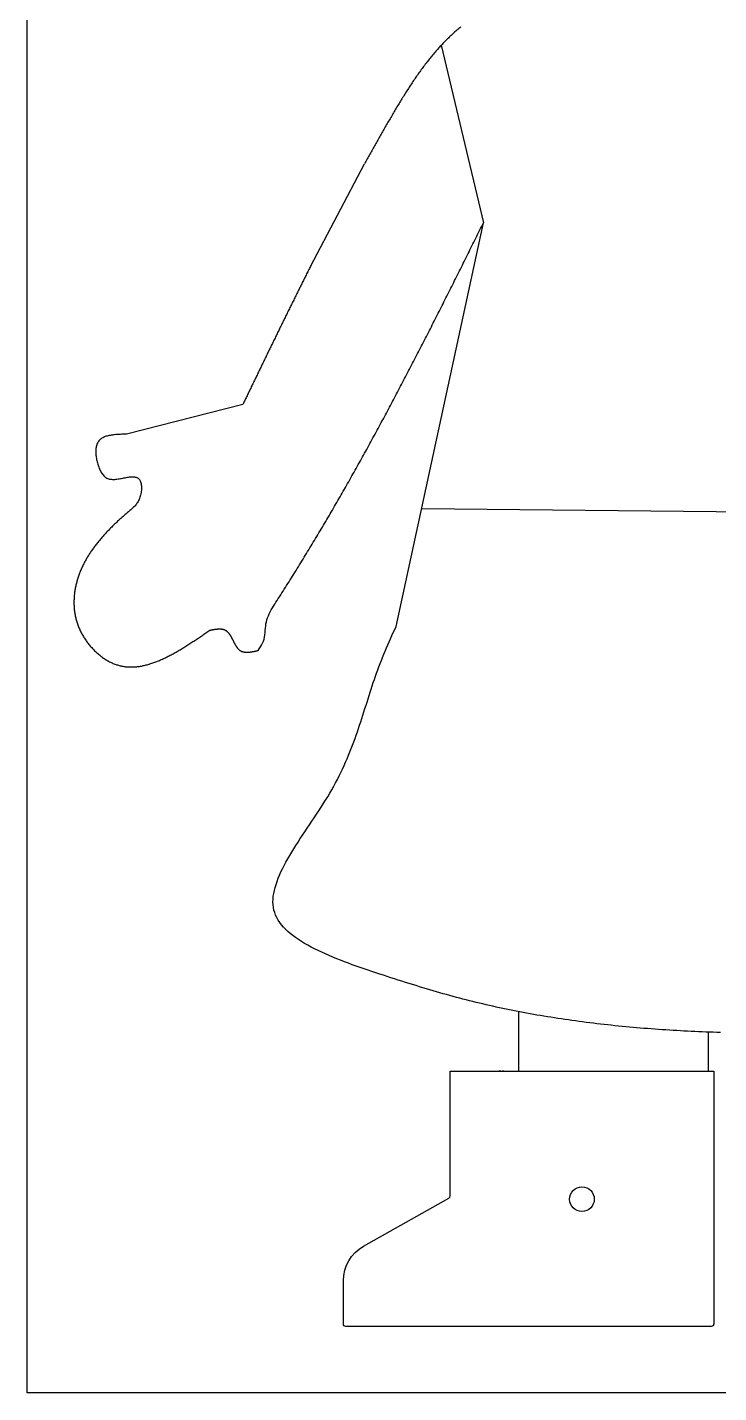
# Model space of a CAD drawing. Header units: millimetres. Extents: x 289 to 9778, y -894 to 6380.
# Drawn here: x 8037 to 8317, y 64 to 617 of the extents above; entities that cross this region are included whole.
import ezdxf

# ---------------------------------------------------------------- set-up
doc = ezdxf.new("R2010")
doc.units = ezdxf.units.MM
doc.layers.add('RANGO', color=6, linetype='Continuous')

msp = doc.modelspace()

# ---------------------------------------------------------------- linework, layer by layer
for p, q in [((8204.72, 609.49), (8221.78, 537.56)), ((8151.75, 519.9), (8173.63, 561.49)), ((8186.47, 374.03), (8221.78, 537.56)), ((8124.36, 464), (8077.25, 451.93)), ((8196.79, 421.84), (8456.74, 419.23)), ((8235.98, 217.98), (8235.98, 193.85)), ((8312.99, 193.85), (8312.99, 209.69)), ((8208.3, 193.85), (8315.11, 193.85))]:
    msp.add_line(p, q)
at = {"color": 0}
msp.add_lwpolyline([(8037.04, 963.6), (8607.04, 963.6), (8607.04, 63.6), (8037.04, 63.6)], close=True, dxfattribs=at)
msp.add_lwpolyline([(8315.11, 193.85), (8315.11, 91.45, -0.414214), (8314.11, 90.45), (8166.07, 90.45, -0.414214), (8165.07, 91.45), (8165.07, 109.01, -0.270499), (8173.2, 122.94), (8207.79, 142.48, 0.270499), (8208.3, 143.35), (8208.3, 193.85)], format="xyb")
for points in [[(8212.61, 616.93, 0), (8212.21, 616.6, 0), (8211.81, 616.27, 0), (8211.42, 615.93, 0), (8211.03, 615.6, 0), (8210.64, 615.25, 0), (8210.26, 614.91, 0), (8209.87, 614.56, 0), (8209.49, 614.21, 0), (8209.11, 613.86, 0), (8208.73, 613.51, 0), (8208.35, 613.15, 0), (8207.98, 612.79, 0), (8207.61, 612.43, 0), (8207.24, 612.07, 0), (8206.87, 611.7, 0), (8206.5, 611.33, 0), (8206.14, 610.96, 0), (8205.77, 610.59, 0), (8205.41, 610.21, 0), (8205.05, 609.83, 0), (8204.7, 609.45, 0), (8204.34, 609.07, 0), (8203.99, 608.69, 0), (8203.63, 608.3, 0), (8203.28, 607.91, 0), (8202.94, 607.51, 0), (8202.59, 607.12, 0), (8202.24, 606.72, 0), (8201.9, 606.32, 0), (8201.56, 605.92, 0), (8201.22, 605.52, 0), (8200.88, 605.11, 0), (8200.55, 604.7, 0), (8200.21, 604.29, 0), (8199.88, 603.88, 0), (8199.55, 603.46, 0), (8199.22, 603.05, 0), (8198.89, 602.63, 0), (8198.56, 602.2, 0), (8198.23, 601.78, 0), (8197.91, 601.35, 0), (8197.59, 600.93, 0), (8197.27, 600.5, 0), (8196.95, 600.07, 0), (8196.63, 599.63, 0), (8196.31, 599.2, 0), (8196, 598.76, 0), (8195.68, 598.32, 0), (8195.37, 597.88, 0), (8195.06, 597.44, 0), (8194.75, 596.99, 0), (8194.44, 596.55, 0), (8194.13, 596.1, 0), (8193.83, 595.65, 0), (8193.52, 595.2, 0), (8193.22, 594.75, 0), (8192.91, 594.3, 0), (8192.61, 593.84, 0), (8192.31, 593.39, 0), (8192.01, 592.93, 0), (8191.71, 592.47, 0), (8191.41, 592.01, 0), (8191.12, 591.55, 0), (8190.82, 591.09, 0), (8190.53, 590.62, 0), (8190.23, 590.16, 0), (8189.94, 589.69, 0), (8189.65, 589.23, 0), (8189.36, 588.76, 0), (8189.07, 588.29, 0), (8188.78, 587.82, 0), (8188.49, 587.35, 0), (8188.2, 586.88, 0), (8187.92, 586.41, 0), (8187.63, 585.94, 0), (8187.34, 585.46, 0), (8187.06, 584.99, 0), (8186.77, 584.52, 0), (8186.49, 584.04, 0), (8186.21, 583.57, 0), (8185.93, 583.09, 0), (8185.64, 582.61, 0), (8185.36, 582.14, 0), (8185.08, 581.66, 0), (8184.8, 581.18, 0), (8184.52, 580.7, 0), (8184.24, 580.23, 0), (8183.96, 579.75, 0), (8183.69, 579.27, 0), (8183.41, 578.79, 0), (8183.13, 578.31, 0), (8182.85, 577.83, 0), (8182.58, 577.35, 0), (8182.3, 576.87, 0), (8182.02, 576.39, 0), (8181.75, 575.91, 0), (8181.47, 575.43, 0), (8181.2, 574.95, 0), (8180.92, 574.47, 0), (8180.65, 573.99, 0), (8180.38, 573.51, 0), (8180.1, 573.03, 0), (8179.83, 572.55, 0), (8179.56, 572.07, 0), (8179.28, 571.59, 0), (8179.01, 571.11, 0), (8178.74, 570.63, 0), (8178.47, 570.15, 0), (8178.2, 569.67, 0), (8177.92, 569.19, 0), (8177.65, 568.71, 0), (8177.38, 568.23, 0), (8177.11, 567.75, 0), (8176.84, 567.27, 0), (8176.57, 566.79, 0), (8176.31, 566.31, 0), (8176.04, 565.83, 0), (8175.77, 565.34, 0), (8175.5, 564.86, 0), (8175.23, 564.38, 0), (8174.96, 563.9, 0), (8174.7, 563.42, 0), (8174.43, 562.94, 0), (8174.16, 562.46, 0), (8173.9, 561.97, 0), (8173.63, 561.49, 0)], [(8130.49, 364.26, 0), (8130.99, 365, 0), (8131.48, 365.75, 0), (8131.93, 366.51, 0), (8132.33, 367.28, 0), (8132.67, 368.08, 0), (8132.93, 368.91, 0), (8133.11, 369.76, 0), (8133.25, 370.63, 0), (8133.35, 371.51, 0), (8133.43, 372.39, 0), (8133.51, 373.28, 0), (8133.6, 374.17, 0), (8133.72, 375.05, 0), (8133.88, 375.91, 0), (8134.1, 376.75, 0), (8134.37, 377.58, 0), (8134.68, 378.39, 0), (8135.04, 379.19, 0), (8135.43, 379.98, 0), (8135.86, 380.76, 0), (8136.3, 381.53, 0), (8136.77, 382.3, 0), (8137.25, 383.06, 0), (8137.73, 383.82, 0), (8138.22, 384.57, 0), (8138.71, 385.33, 0), (8139.19, 386.09, 0), (8139.68, 386.85, 0), (8140.16, 387.6, 0), (8140.65, 388.36, 0), (8141.13, 389.12, 0), (8141.61, 389.88, 0), (8142.09, 390.64, 0), (8142.57, 391.4, 0), (8143.05, 392.16, 0), (8143.53, 392.92, 0), (8144, 393.68, 0), (8144.48, 394.44, 0), (8144.96, 395.2, 0), (8145.43, 395.96, 0), (8145.9, 396.72, 0), (8146.38, 397.48, 0), (8146.85, 398.24, 0), (8147.32, 399, 0), (8147.79, 399.76, 0), (8148.26, 400.53, 0), (8148.72, 401.29, 0), (8149.19, 402.05, 0), (8149.66, 402.81, 0), (8150.12, 403.57, 0), (8150.59, 404.34, 0), (8151.05, 405.1, 0), (8151.51, 405.86, 0), (8151.98, 406.63, 0), (8152.44, 407.39, 0), (8152.9, 408.15, 0), (8153.36, 408.92, 0), (8153.81, 409.68, 0), (8154.27, 410.45, 0), (8154.73, 411.21, 0), (8155.19, 411.98, 0), (8155.64, 412.74, 0), (8156.1, 413.51, 0), (8156.55, 414.27, 0), (8157, 415.04, 0), (8157.46, 415.8, 0), (8157.91, 416.57, 0), (8158.36, 417.33, 0), (8158.81, 418.1, 0), (8159.26, 418.87, 0), (8159.7, 419.63, 0), (8160.15, 420.4, 0), (8160.6, 421.17, 0), (8161.05, 421.93, 0), (8161.49, 422.7, 0), (8161.94, 423.47, 0), (8162.38, 424.24, 0), (8162.82, 425, 0), (8163.27, 425.77, 0), (8163.71, 426.54, 0), (8164.15, 427.31, 0), (8164.59, 428.08, 0), (8165.03, 428.85, 0), (8165.47, 429.61, 0), (8165.91, 430.38, 0), (8166.34, 431.15, 0), (8166.78, 431.92, 0), (8167.22, 432.69, 0), (8167.65, 433.46, 0), (8168.09, 434.23, 0), (8168.52, 435, 0), (8168.95, 435.77, 0), (8169.39, 436.54, 0), (8169.82, 437.31, 0), (8170.25, 438.08, 0), (8170.68, 438.85, 0), (8171.11, 439.62, 0), (8171.54, 440.39, 0), (8171.97, 441.16, 0), (8172.4, 441.93, 0), (8172.83, 442.71, 0), (8173.25, 443.48, 0), (8173.68, 444.25, 0), (8174.11, 445.02, 0), (8174.53, 445.79, 0), (8174.96, 446.57, 0), (8175.38, 447.34, 0), (8175.8, 448.11, 0), (8176.23, 448.88, 0), (8176.65, 449.65, 0), (8177.07, 450.43, 0), (8177.49, 451.2, 0), (8177.91, 451.97, 0), (8178.33, 452.75, 0), (8178.75, 453.52, 0), (8179.17, 454.29, 0), (8179.59, 455.07, 0), (8180.01, 455.84, 0), (8180.42, 456.61, 0), (8180.84, 457.39, 0), (8181.26, 458.16, 0), (8181.67, 458.94, 0), (8182.09, 459.71, 0), (8182.5, 460.49, 0), (8182.92, 461.26, 0), (8183.33, 462.03, 0), (8183.74, 462.81, 0), (8184.16, 463.58, 0), (8184.57, 464.36, 0), (8184.98, 465.13, 0), (8185.39, 465.91, 0), (8185.8, 466.68, 0), (8186.21, 467.46, 0), (8186.62, 468.24, 0), (8187.03, 469.01, 0), (8187.44, 469.79, 0), (8187.85, 470.56, 0), (8188.26, 471.34, 0), (8188.67, 472.11, 0), (8189.07, 472.89, 0), (8189.48, 473.67, 0), (8189.89, 474.44, 0), (8190.29, 475.22, 0), (8190.7, 476, 0), (8191.1, 476.77, 0), (8191.51, 477.55, 0), (8191.91, 478.33, 0), (8192.31, 479.1, 0), (8192.72, 479.88, 0), (8193.12, 480.66, 0), (8193.52, 481.44, 0), (8193.92, 482.21, 0), (8194.33, 482.99, 0), (8194.73, 483.77, 0), (8195.13, 484.55, 0), (8195.53, 485.32, 0), (8195.93, 486.1, 0), (8196.33, 486.88, 0), (8196.73, 487.66, 0), (8197.13, 488.43, 0), (8197.53, 489.21, 0), (8197.93, 489.99, 0), (8198.32, 490.77, 0), (8198.72, 491.55, 0), (8199.12, 492.33, 0), (8199.52, 493.1, 0), (8199.91, 493.88, 0), (8200.31, 494.66, 0), (8200.71, 495.44, 0), (8201.1, 496.22, 0), (8201.5, 497, 0), (8201.89, 497.78, 0), (8202.29, 498.56, 0), (8202.68, 499.33, 0), (8203.08, 500.11, 0), (8203.47, 500.89, 0), (8203.87, 501.67, 0), (8204.26, 502.45, 0), (8204.65, 503.23, 0), (8205.05, 504.01, 0), (8205.44, 504.79, 0), (8205.83, 505.57, 0), (8206.23, 506.35, 0), (8206.62, 507.13, 0), (8207.01, 507.91, 0), (8207.4, 508.69, 0), (8207.79, 509.47, 0), (8208.19, 510.25, 0), (8208.58, 511.03, 0), (8208.97, 511.81, 0), (8209.36, 512.59, 0), (8209.75, 513.37, 0), (8210.14, 514.15, 0), (8210.53, 514.93, 0), (8210.92, 515.71, 0), (8211.31, 516.49, 0), (8211.7, 517.27, 0), (8212.09, 518.05, 0), (8212.48, 518.83, 0), (8212.87, 519.61, 0), (8213.26, 520.39, 0), (8213.64, 521.17, 0), (8214.03, 521.95, 0), (8214.42, 522.73, 0), (8214.81, 523.51, 0), (8215.2, 524.29, 0), (8215.59, 525.07, 0), (8215.97, 525.85, 0), (8216.36, 526.63, 0), (8216.75, 527.41, 0), (8217.14, 528.2, 0), (8217.53, 528.98, 0), (8217.91, 529.76, 0), (8218.3, 530.54, 0), (8218.69, 531.32, 0), (8219.07, 532.1, 0), (8219.46, 532.88, 0), (8219.85, 533.66, 0), (8220.24, 534.44, 0), (8220.62, 535.22, 0), (8221.01, 536, 0), (8221.4, 536.79, 0), (8221.78, 537.57, 0)], [(8151.75, 519.9, 0), (8151.53, 519.47, 0), (8151.31, 519.03, 0), (8151.09, 518.59, 0), (8150.87, 518.15, 0), (8150.64, 517.71, 0), (8150.42, 517.27, 0), (8150.2, 516.83, 0), (8149.98, 516.39, 0), (8149.76, 515.95, 0), (8149.54, 515.51, 0), (8149.32, 515.07, 0), (8149.1, 514.64, 0), (8148.88, 514.2, 0), (8148.66, 513.76, 0), (8148.44, 513.32, 0), (8148.22, 512.88, 0), (8148, 512.44, 0), (8147.78, 512, 0), (8147.56, 511.56, 0), (8147.34, 511.12, 0), (8147.13, 510.68, 0), (8146.91, 510.24, 0), (8146.69, 509.8, 0), (8146.47, 509.36, 0), (8146.25, 508.92, 0), (8146.03, 508.48, 0), (8145.81, 508.04, 0), (8145.6, 507.61, 0), (8145.38, 507.17, 0), (8145.16, 506.73, 0), (8144.94, 506.29, 0), (8144.72, 505.85, 0), (8144.51, 505.41, 0), (8144.29, 504.97, 0), (8144.07, 504.53, 0), (8143.85, 504.09, 0), (8143.64, 503.65, 0), (8143.42, 503.21, 0), (8143.2, 502.77, 0), (8142.99, 502.33, 0), (8142.77, 501.89, 0), (8142.55, 501.45, 0), (8142.34, 501.01, 0), (8142.12, 500.57, 0), (8141.9, 500.13, 0), (8141.69, 499.69, 0), (8141.47, 499.25, 0), (8141.25, 498.81, 0), (8141.04, 498.37, 0), (8140.82, 497.93, 0), (8140.61, 497.49, 0), (8140.39, 497.05, 0), (8140.17, 496.61, 0), (8139.96, 496.17, 0), (8139.74, 495.73, 0), (8139.53, 495.29, 0), (8139.31, 494.85, 0), (8139.1, 494.41, 0), (8138.88, 493.97, 0), (8138.67, 493.53, 0), (8138.45, 493.09, 0), (8138.24, 492.65, 0), (8138.02, 492.21, 0), (8137.81, 491.76, 0), (8137.59, 491.32, 0), (8137.38, 490.88, 0), (8137.16, 490.44, 0), (8136.95, 490, 0), (8136.73, 489.56, 0), (8136.52, 489.12, 0), (8136.3, 488.68, 0), (8136.09, 488.24, 0), (8135.88, 487.8, 0), (8135.66, 487.36, 0), (8135.45, 486.92, 0), (8135.23, 486.48, 0), (8135.02, 486.04, 0), (8134.8, 485.6, 0), (8134.59, 485.16, 0), (8134.38, 484.72, 0), (8134.16, 484.28, 0), (8133.95, 483.84, 0), (8133.73, 483.4, 0), (8133.52, 482.96, 0), (8133.31, 482.51, 0), (8133.09, 482.07, 0), (8132.88, 481.63, 0), (8132.67, 481.19, 0), (8132.45, 480.75, 0), (8132.24, 480.31, 0), (8132.03, 479.87, 0), (8131.81, 479.43, 0), (8131.6, 478.99, 0), (8131.39, 478.55, 0), (8131.17, 478.11, 0), (8130.96, 477.67, 0), (8130.75, 477.23, 0), (8130.53, 476.79, 0), (8130.32, 476.35, 0), (8130.11, 475.9, 0), (8129.89, 475.46, 0), (8129.68, 475.02, 0), (8129.47, 474.58, 0), (8129.25, 474.14, 0), (8129.04, 473.7, 0), (8128.83, 473.26, 0), (8128.62, 472.82, 0), (8128.4, 472.38, 0), (8128.19, 471.94, 0), (8127.98, 471.5, 0), (8127.76, 471.06, 0), (8127.55, 470.62, 0), (8127.34, 470.17, 0), (8127.13, 469.73, 0), (8126.91, 469.29, 0), (8126.7, 468.85, 0), (8126.49, 468.41, 0), (8126.27, 467.97, 0), (8126.06, 467.53, 0), (8125.85, 467.09, 0), (8125.64, 466.65, 0), (8125.42, 466.21, 0), (8125.21, 465.77, 0), (8125, 465.33, 0), (8124.79, 464.88, 0), (8124.57, 464.44, 0), (8124.36, 464, 0)], [(8077.25, 451.93, 0), (8076.75, 451.91, 0), (8076.26, 451.9, 0), (8075.76, 451.89, 0), (8075.27, 451.87, 0), (8074.78, 451.85, 0), (8074.29, 451.83, 0), (8073.81, 451.8, 0), (8073.33, 451.77, 0), (8072.86, 451.74, 0), (8072.4, 451.69, 0), (8071.94, 451.64, 0), (8071.49, 451.59, 0), (8071.05, 451.52, 0), (8070.62, 451.45, 0), (8070.19, 451.37, 0), (8069.78, 451.28, 0), (8069.38, 451.18, 0), (8069, 451.06, 0), (8068.62, 450.94, 0), (8068.26, 450.8, 0), (8067.92, 450.65, 0), (8067.59, 450.48, 0), (8067.27, 450.31, 0), (8066.97, 450.11, 0), (8066.69, 449.9, 0), (8066.43, 449.67, 0), (8066.19, 449.43, 0), (8065.96, 449.17, 0), (8065.76, 448.89, 0), (8065.57, 448.59, 0), (8065.41, 448.27, 0), (8065.26, 447.94, 0), (8065.14, 447.59, 0), (8065.03, 447.23, 0), (8064.94, 446.86, 0), (8064.87, 446.47, 0), (8064.82, 446.07, 0), (8064.78, 445.66, 0), (8064.76, 445.24, 0), (8064.75, 444.81, 0), (8064.76, 444.37, 0), (8064.79, 443.93, 0), (8064.82, 443.49, 0), (8064.88, 443.03, 0), (8064.94, 442.58, 0), (8065.02, 442.12, 0), (8065.11, 441.66, 0), (8065.21, 441.21, 0), (8065.32, 440.75, 0), (8065.44, 440.29, 0), (8065.58, 439.84, 0), (8065.72, 439.39, 0), (8065.87, 438.94, 0), (8066.03, 438.5, 0), (8066.2, 438.07, 0), (8066.38, 437.65, 0), (8066.58, 437.24, 0), (8066.78, 436.84, 0), (8066.99, 436.46, 0), (8067.22, 436.09, 0), (8067.46, 435.75, 0), (8067.72, 435.42, 0), (8067.99, 435.12, 0), (8068.27, 434.84, 0), (8068.57, 434.58, 0), (8068.89, 434.36, 0), (8069.22, 434.16, 0), (8069.57, 433.99, 0), (8069.94, 433.86, 0), (8070.32, 433.76, 0), (8070.72, 433.69, 0), (8071.13, 433.64, 0), (8071.56, 433.62, 0), (8072, 433.62, 0), (8072.44, 433.63, 0), (8072.9, 433.67, 0), (8073.36, 433.72, 0), (8073.82, 433.79, 0), (8074.29, 433.86, 0), (8074.77, 433.94, 0), (8075.24, 434.03, 0), (8075.71, 434.12, 0), (8076.18, 434.21, 0), (8076.65, 434.3, 0), (8077.11, 434.38, 0), (8077.56, 434.46, 0), (8078.01, 434.53, 0), (8078.45, 434.59, 0), (8078.87, 434.63, 0), (8079.29, 434.66, 0), (8079.69, 434.68, 0), (8080.08, 434.67, 0), (8080.44, 434.64, 0), (8080.79, 434.58, 0), (8081.13, 434.5, 0), (8081.44, 434.38, 0), (8081.72, 434.24, 0), (8081.99, 434.06, 0), (8082.23, 433.84, 0), (8082.44, 433.59, 0), (8082.63, 433.31, 0), (8082.79, 432.99, 0), (8082.93, 432.65, 0), (8083.05, 432.28, 0), (8083.14, 431.88, 0), (8083.21, 431.47, 0), (8083.26, 431.04, 0), (8083.29, 430.6, 0), (8083.29, 430.14, 0), (8083.28, 429.67, 0), (8083.24, 429.2, 0), (8083.19, 428.72, 0), (8083.12, 428.24, 0), (8083.02, 427.77, 0), (8082.91, 427.29, 0), (8082.79, 426.83, 0), (8082.64, 426.37, 0), (8082.48, 425.92, 0), (8082.31, 425.49, 0), (8082.11, 425.07, 0), (8081.91, 424.68, 0), (8081.69, 424.3, 0), (8081.45, 423.94, 0), (8081.21, 423.6, 0), (8080.95, 423.27, 0), (8080.68, 422.95, 0), (8080.41, 422.65, 0), (8080.12, 422.36, 0), (8079.83, 422.07, 0), (8079.53, 421.79, 0), (8079.23, 421.52, 0), (8078.92, 421.26, 0), (8078.61, 420.99, 0), (8078.3, 420.73, 0), (8077.99, 420.46, 0), (8077.68, 420.2, 0), (8077.37, 419.94, 0), (8077.05, 419.67, 0), (8076.74, 419.4, 0), (8076.43, 419.13, 0), (8076.12, 418.86, 0), (8075.81, 418.59, 0), (8075.5, 418.31, 0), (8075.19, 418.04, 0), (8074.88, 417.76, 0), (8074.57, 417.48, 0), (8074.26, 417.2, 0), (8073.95, 416.92, 0), (8073.64, 416.63, 0), (8073.34, 416.35, 0), (8073.03, 416.06, 0), (8072.73, 415.77, 0), (8072.42, 415.48, 0), (8072.12, 415.19, 0), (8071.82, 414.9, 0), (8071.52, 414.61, 0), (8071.22, 414.31, 0), (8070.92, 414.01, 0), (8070.63, 413.72, 0), (8070.33, 413.41, 0), (8070.04, 413.11, 0), (8069.74, 412.81, 0), (8069.45, 412.5, 0), (8069.16, 412.2, 0), (8068.88, 411.89, 0), (8068.59, 411.58, 0), (8068.31, 411.27, 0), (8068.02, 410.96, 0), (8067.74, 410.64, 0), (8067.46, 410.33, 0), (8067.19, 410.01, 0), (8066.91, 409.69, 0), (8066.64, 409.37, 0), (8066.37, 409.05, 0), (8066.1, 408.72, 0), (8065.83, 408.4, 0), (8065.57, 408.07, 0), (8065.31, 407.74, 0), (8065.05, 407.41, 0), (8064.79, 407.08, 0), (8064.54, 406.74, 0), (8064.29, 406.41, 0), (8064.04, 406.07, 0), (8063.79, 405.73, 0), (8063.55, 405.39, 0), (8063.3, 405.05, 0), (8063.07, 404.7, 0), (8062.83, 404.36, 0), (8062.6, 404.01, 0), (8062.37, 403.66, 0), (8062.14, 403.31, 0), (8061.92, 402.96, 0), (8061.7, 402.61, 0), (8061.48, 402.25, 0), (8061.27, 401.89, 0), (8061.06, 401.53, 0), (8060.85, 401.17, 0), (8060.65, 400.81, 0), (8060.45, 400.45, 0), (8060.25, 400.08, 0), (8060.06, 399.71, 0), (8059.87, 399.34, 0), (8059.68, 398.97, 0), (8059.5, 398.6, 0), (8059.32, 398.23, 0), (8059.15, 397.85, 0), (8058.98, 397.47, 0), (8058.81, 397.09, 0), (8058.65, 396.71, 0), (8058.49, 396.33, 0), (8058.34, 395.94, 0), (8058.19, 395.56, 0), (8058.04, 395.17, 0), (8057.9, 394.78, 0), (8057.77, 394.38, 0), (8057.63, 393.99, 0), (8057.51, 393.59, 0), (8057.38, 393.2, 0), (8057.26, 392.8, 0), (8057.15, 392.4, 0), (8057.04, 391.99, 0), (8056.93, 391.59, 0), (8056.83, 391.19, 0), (8056.74, 390.78, 0), (8056.65, 390.37, 0), (8056.56, 389.96, 0), (8056.48, 389.55, 0), (8056.41, 389.14, 0), (8056.34, 388.73, 0), (8056.28, 388.31, 0), (8056.22, 387.9, 0), (8056.16, 387.49, 0), (8056.11, 387.07, 0), (8056.07, 386.65, 0), (8056.03, 386.24, 0), (8056, 385.82, 0), (8055.98, 385.4, 0), (8055.96, 384.98, 0), (8055.94, 384.57, 0), (8055.93, 384.15, 0), (8055.93, 383.73, 0), (8055.93, 383.31, 0), (8055.94, 382.89, 0), (8055.96, 382.47, 0), (8055.98, 382.05, 0), (8056.01, 381.64, 0), (8056.04, 381.22, 0), (8056.08, 380.8, 0), (8056.13, 380.39, 0), (8056.18, 379.97, 0), (8056.24, 379.55, 0), (8056.31, 379.14, 0), (8056.38, 378.72, 0), (8056.46, 378.31, 0), (8056.55, 377.9, 0), (8056.64, 377.49, 0), (8056.74, 377.08, 0), (8056.85, 376.67, 0), (8056.96, 376.26, 0), (8057.09, 375.85, 0), (8057.21, 375.45, 0), (8057.35, 375.05, 0), (8057.49, 374.64, 0), (8057.64, 374.24, 0), (8057.8, 373.84, 0), (8057.96, 373.45, 0), (8058.14, 373.05, 0), (8058.31, 372.66, 0), (8058.5, 372.27, 0), (8058.69, 371.88, 0), (8058.89, 371.49, 0), (8059.09, 371.11, 0), (8059.3, 370.73, 0), (8059.52, 370.35, 0), (8059.74, 369.98, 0), (8059.97, 369.61, 0), (8060.2, 369.24, 0), (8060.44, 368.87, 0), (8060.69, 368.51, 0), (8060.94, 368.15, 0), (8061.2, 367.8, 0), (8061.46, 367.45, 0), (8061.72, 367.1, 0), (8061.99, 366.76, 0), (8062.27, 366.42, 0), (8062.55, 366.09, 0), (8062.83, 365.76, 0), (8063.12, 365.44, 0), (8063.41, 365.12, 0), (8063.71, 364.81, 0), (8064.01, 364.5, 0), (8064.32, 364.19, 0), (8064.63, 363.89, 0), (8064.94, 363.6, 0), (8065.25, 363.31, 0), (8065.57, 363.03, 0), (8065.9, 362.76, 0), (8066.22, 362.49, 0), (8066.55, 362.22, 0), (8066.88, 361.96, 0), (8067.22, 361.71, 0), (8067.55, 361.47, 0), (8067.89, 361.23, 0), (8068.23, 361, 0), (8068.58, 360.77, 0), (8068.92, 360.56, 0), (8069.27, 360.35, 0), (8069.62, 360.14, 0), (8069.97, 359.95, 0), (8070.33, 359.76, 0), (8070.68, 359.58, 0), (8071.04, 359.4, 0), (8071.4, 359.24, 0), (8071.75, 359.08, 0), (8072.11, 358.93, 0), (8072.47, 358.79, 0), (8072.84, 358.66, 0), (8073.2, 358.54, 0), (8073.56, 358.42, 0), (8073.93, 358.31, 0), (8074.29, 358.21, 0), (8074.66, 358.12, 0), (8075.02, 358.04, 0), (8075.39, 357.96, 0), (8075.76, 357.89, 0), (8076.13, 357.83, 0), (8076.5, 357.78, 0), (8076.87, 357.73, 0), (8077.24, 357.69, 0), (8077.61, 357.66, 0), (8077.98, 357.64, 0), (8078.35, 357.62, 0), (8078.73, 357.61, 0), (8079.1, 357.61, 0), (8079.48, 357.61, 0), (8079.85, 357.62, 0), (8080.23, 357.64, 0), (8080.61, 357.66, 0), (8080.98, 357.69, 0), (8081.36, 357.73, 0), (8081.74, 357.77, 0), (8082.12, 357.82, 0), (8082.5, 357.87, 0), (8082.88, 357.93, 0), (8083.26, 358, 0), (8083.65, 358.07, 0), (8084.03, 358.15, 0), (8084.41, 358.23, 0), (8084.8, 358.32, 0), (8085.18, 358.42, 0), (8085.56, 358.52, 0), (8085.95, 358.63, 0), (8086.34, 358.74, 0), (8086.72, 358.86, 0), (8087.11, 358.98, 0), (8087.5, 359.1, 0), (8087.89, 359.24, 0), (8088.27, 359.37, 0), (8088.66, 359.51, 0), (8089.05, 359.66, 0), (8089.44, 359.81, 0), (8089.83, 359.97, 0), (8090.22, 360.13, 0), (8090.61, 360.29, 0), (8091.01, 360.46, 0), (8091.4, 360.63, 0), (8091.79, 360.81, 0), (8092.18, 360.99, 0), (8092.58, 361.18, 0), (8092.97, 361.36, 0), (8093.36, 361.56, 0), (8093.76, 361.75, 0), (8094.15, 361.95, 0), (8094.55, 362.16, 0), (8094.94, 362.36, 0), (8095.34, 362.57, 0), (8095.74, 362.79, 0), (8096.13, 363, 0), (8096.53, 363.22, 0), (8096.93, 363.45, 0), (8097.32, 363.67, 0), (8097.72, 363.9, 0), (8098.12, 364.13, 0), (8098.52, 364.37, 0), (8098.92, 364.6, 0), (8099.31, 364.84, 0), (8099.71, 365.08, 0), (8100.11, 365.33, 0), (8100.51, 365.57, 0), (8100.91, 365.82, 0), (8101.31, 366.07, 0), (8101.71, 366.33, 0), (8102.11, 366.58, 0), (8102.51, 366.84, 0), (8102.91, 367.09, 0), (8103.31, 367.35, 0), (8103.71, 367.62, 0), (8104.12, 367.88, 0), (8104.52, 368.14, 0), (8104.92, 368.41, 0), (8105.32, 368.68, 0), (8105.72, 368.94, 0), (8106.12, 369.21, 0), (8106.52, 369.48, 0), (8106.93, 369.75, 0), (8107.33, 370.03, 0), (8107.73, 370.3, 0), (8108.13, 370.57, 0), (8108.53, 370.85, 0), (8108.94, 371.12, 0), (8109.34, 371.4, 0), (8109.74, 371.67, 0), (8110.14, 371.95, 0), (8110.55, 372.22, 0), (8110.95, 372.5, 0)], [(8110.95, 372.5, 0), (8111.09, 372.53, 0), (8111.23, 372.55, 0), (8111.36, 372.58, 0), (8111.5, 372.61, 0), (8111.64, 372.63, 0), (8111.78, 372.66, 0), (8111.92, 372.69, 0), (8112.05, 372.71, 0), (8112.19, 372.74, 0), (8112.33, 372.76, 0), (8112.46, 372.79, 0), (8112.6, 372.81, 0), (8112.74, 372.83, 0), (8112.87, 372.85, 0), (8113.01, 372.88, 0), (8113.14, 372.9, 0), (8113.27, 372.91, 0), (8113.41, 372.93, 0), (8113.54, 372.95, 0), (8113.67, 372.96, 0), (8113.8, 372.98, 0), (8113.94, 372.99, 0), (8114.07, 373, 0), (8114.2, 373.01, 0), (8114.32, 373.02, 0), (8114.45, 373.03, 0), (8114.58, 373.03, 0), (8114.71, 373.04, 0), (8114.83, 373.04, 0), (8114.95, 373.04, 0), (8115.08, 373.04, 0), (8115.2, 373.03, 0), (8115.32, 373.03, 0), (8115.44, 373.02, 0), (8115.56, 373.01, 0), (8115.68, 373, 0), (8115.8, 372.98, 0), (8115.91, 372.97, 0), (8116.03, 372.95, 0), (8116.14, 372.93, 0), (8116.25, 372.9, 0), (8116.36, 372.87, 0), (8116.47, 372.85, 0), (8116.58, 372.81, 0), (8116.69, 372.78, 0), (8116.79, 372.74, 0), (8116.89, 372.7, 0), (8117, 372.66, 0), (8117.1, 372.61, 0), (8117.2, 372.56, 0), (8117.29, 372.51, 0), (8117.39, 372.45, 0), (8117.48, 372.39, 0), (8117.58, 372.33, 0), (8117.67, 372.26, 0), (8117.76, 372.19, 0), (8117.84, 372.12, 0), (8117.93, 372.05, 0), (8118.02, 371.97, 0), (8118.1, 371.89, 0), (8118.18, 371.81, 0), (8118.26, 371.73, 0), (8118.34, 371.64, 0), (8118.42, 371.55, 0), (8118.5, 371.46, 0), (8118.58, 371.37, 0), (8118.65, 371.27, 0), (8118.73, 371.17, 0), (8118.8, 371.07, 0), (8118.87, 370.97, 0), (8118.94, 370.87, 0), (8119.02, 370.77, 0), (8119.09, 370.66, 0), (8119.16, 370.55, 0), (8119.22, 370.44, 0), (8119.29, 370.33, 0), (8119.36, 370.22, 0), (8119.43, 370.11, 0), (8119.49, 369.99, 0), (8119.56, 369.88, 0), (8119.62, 369.76, 0), (8119.69, 369.64, 0), (8119.75, 369.52, 0), (8119.81, 369.41, 0), (8119.88, 369.29, 0), (8119.94, 369.17, 0), (8120, 369.05, 0), (8120.06, 368.92, 0), (8120.13, 368.8, 0), (8120.19, 368.68, 0), (8120.25, 368.56, 0), (8120.31, 368.44, 0), (8120.37, 368.31, 0), (8120.44, 368.19, 0), (8120.5, 368.07, 0), (8120.56, 367.95, 0), (8120.62, 367.83, 0), (8120.69, 367.7, 0), (8120.75, 367.58, 0), (8120.81, 367.46, 0), (8120.87, 367.34, 0), (8120.94, 367.22, 0), (8121, 367.1, 0), (8121.06, 366.99, 0), (8121.13, 366.87, 0), (8121.19, 366.75, 0), (8121.26, 366.64, 0), (8121.33, 366.52, 0), (8121.39, 366.41, 0), (8121.46, 366.3, 0), (8121.53, 366.19, 0), (8121.6, 366.08, 0), (8121.67, 365.97, 0), (8121.74, 365.87, 0), (8121.81, 365.76, 0), (8121.88, 365.66, 0), (8121.95, 365.56, 0), (8122.03, 365.46, 0), (8122.1, 365.36, 0), (8122.18, 365.27, 0), (8122.25, 365.18, 0), (8122.33, 365.09, 0), (8122.41, 365, 0), (8122.49, 364.91, 0), (8122.57, 364.83, 0), (8122.66, 364.75, 0), (8122.74, 364.67, 0), (8122.83, 364.59, 0), (8122.91, 364.52, 0), (8123, 364.45, 0), (8123.09, 364.38, 0), (8123.18, 364.32, 0), (8123.28, 364.26, 0), (8123.37, 364.2, 0), (8123.47, 364.14, 0), (8123.57, 364.09, 0), (8123.66, 364.04, 0), (8123.76, 364, 0), (8123.87, 363.95, 0), (8123.97, 363.91, 0), (8124.08, 363.87, 0), (8124.18, 363.84, 0), (8124.29, 363.8, 0), (8124.4, 363.77, 0), (8124.51, 363.75, 0), (8124.62, 363.72, 0), (8124.73, 363.7, 0), (8124.85, 363.68, 0), (8124.96, 363.66, 0), (8125.08, 363.64, 0), (8125.19, 363.63, 0), (8125.31, 363.62, 0), (8125.43, 363.61, 0), (8125.55, 363.6, 0), (8125.67, 363.59, 0), (8125.8, 363.59, 0), (8125.92, 363.59, 0), (8126.04, 363.59, 0), (8126.17, 363.59, 0), (8126.3, 363.59, 0), (8126.42, 363.6, 0), (8126.55, 363.61, 0), (8126.68, 363.62, 0), (8126.81, 363.62, 0), (8126.94, 363.64, 0), (8127.07, 363.65, 0), (8127.2, 363.66, 0), (8127.33, 363.68, 0), (8127.47, 363.69, 0), (8127.6, 363.71, 0), (8127.73, 363.73, 0), (8127.87, 363.75, 0), (8128, 363.77, 0), (8128.14, 363.79, 0), (8128.27, 363.82, 0), (8128.41, 363.84, 0), (8128.55, 363.86, 0), (8128.68, 363.89, 0), (8128.82, 363.92, 0), (8128.96, 363.94, 0), (8129.1, 363.97, 0), (8129.24, 364, 0), (8129.38, 364.02, 0), (8129.51, 364.05, 0), (8129.65, 364.08, 0), (8129.79, 364.11, 0), (8129.93, 364.14, 0), (8130.07, 364.17, 0), (8130.21, 364.2, 0), (8130.35, 364.23, 0), (8130.49, 364.26, 0)], [(8317.83, 209.55, 0), (8316.36, 209.59, 0), (8314.88, 209.63, 0), (8313.4, 209.68, 0), (8311.92, 209.73, 0), (8310.44, 209.79, 0), (8308.96, 209.85, 0), (8307.48, 209.92, 0), (8306.01, 209.98, 0), (8304.53, 210.06, 0), (8303.05, 210.13, 0), (8301.57, 210.21, 0), (8300.09, 210.29, 0), (8298.61, 210.38, 0), (8297.14, 210.47, 0), (8295.66, 210.57, 0), (8294.18, 210.66, 0), (8292.71, 210.77, 0), (8291.23, 210.87, 0), (8289.76, 210.98, 0), (8288.28, 211.09, 0), (8286.81, 211.21, 0), (8285.34, 211.33, 0), (8283.87, 211.46, 0), (8282.4, 211.59, 0), (8280.93, 211.72, 0), (8279.46, 211.86, 0), (8277.99, 212, 0), (8276.53, 212.14, 0), (8275.07, 212.29, 0), (8273.61, 212.45, 0), (8272.15, 212.6, 0), (8270.69, 212.76, 0), (8269.24, 212.93, 0), (8267.78, 213.1, 0), (8266.33, 213.27, 0), (8264.88, 213.45, 0), (8263.44, 213.63, 0), (8261.99, 213.82, 0), (8260.55, 214.01, 0), (8259.11, 214.2, 0), (8257.67, 214.4, 0), (8256.24, 214.6, 0), (8254.81, 214.81, 0), (8253.38, 215.02, 0), (8251.95, 215.23, 0), (8250.53, 215.45, 0), (8249.11, 215.68, 0), (8247.7, 215.91, 0), (8246.28, 216.14, 0), (8244.87, 216.37, 0), (8243.47, 216.62, 0), (8242.07, 216.86, 0), (8240.67, 217.11, 0), (8239.27, 217.37, 0), (8237.88, 217.62, 0), (8236.49, 217.89, 0), (8235.11, 218.15, 0), (8233.73, 218.43, 0), (8232.36, 218.7, 0), (8230.99, 218.98, 0), (8229.62, 219.27, 0), (8228.26, 219.56, 0), (8226.9, 219.86, 0), (8225.55, 220.15, 0), (8224.2, 220.46, 0), (8222.85, 220.77, 0), (8221.51, 221.08, 0), (8220.18, 221.4, 0), (8218.84, 221.72, 0), (8217.51, 222.05, 0), (8216.18, 222.38, 0), (8214.85, 222.72, 0), (8213.52, 223.06, 0), (8212.19, 223.41, 0), (8210.85, 223.77, 0), (8209.52, 224.13, 0), (8208.18, 224.5, 0), (8206.84, 224.87, 0), (8205.49, 225.25, 0), (8204.14, 225.63, 0), (8202.79, 226.02, 0), (8201.43, 226.42, 0), (8200.06, 226.82, 0), (8198.68, 227.24, 0), (8197.29, 227.65, 0), (8195.9, 228.08, 0), (8194.5, 228.51, 0), (8193.08, 228.95, 0), (8191.66, 229.39, 0), (8190.22, 229.84, 0), (8188.77, 230.3, 0), (8187.31, 230.77, 0), (8185.83, 231.24, 0), (8184.34, 231.73, 0), (8182.84, 232.22, 0), (8181.32, 232.71, 0), (8179.78, 233.22, 0), (8178.23, 233.73, 0), (8176.66, 234.26, 0), (8175.08, 234.79, 0), (8173.49, 235.33, 0), (8171.89, 235.88, 0), (8170.29, 236.44, 0), (8168.69, 237.01, 0), (8167.09, 237.6, 0), (8165.5, 238.19, 0), (8163.92, 238.8, 0), (8162.36, 239.41, 0), (8160.81, 240.05, 0), (8159.28, 240.69, 0), (8157.77, 241.35, 0), (8156.29, 242.02, 0), (8154.83, 242.71, 0), (8153.41, 243.41, 0), (8152.03, 244.13, 0), (8150.68, 244.86, 0), (8149.37, 245.61, 0), (8148.11, 246.38, 0), (8146.9, 247.16, 0), (8145.74, 247.97, 0), (8144.63, 248.79, 0), (8143.58, 249.63, 0), (8142.6, 250.48, 0), (8141.67, 251.36, 0), (8140.81, 252.26, 0), (8140.03, 253.18, 0), (8139.31, 254.12, 0), (8138.67, 255.08, 0), (8138.12, 256.06, 0), (8137.64, 257.06, 0), (8137.25, 258.09, 0), (8136.96, 259.14, 0), (8136.74, 260.21, 0), (8136.61, 261.3, 0), (8136.56, 262.42, 0), (8136.59, 263.55, 0), (8136.69, 264.71, 0), (8136.87, 265.88, 0), (8137.11, 267.07, 0), (8137.41, 268.28, 0), (8137.78, 269.51, 0), (8138.2, 270.75, 0), (8138.68, 272.01, 0), (8139.22, 273.28, 0), (8139.8, 274.57, 0), (8140.43, 275.87, 0), (8141.1, 277.18, 0), (8141.81, 278.51, 0), (8142.56, 279.84, 0), (8143.34, 281.19, 0), (8144.15, 282.55, 0), (8144.99, 283.91, 0), (8145.85, 285.29, 0), (8146.73, 286.67, 0), (8147.63, 288.06, 0), (8148.55, 289.45, 0), (8149.48, 290.85, 0), (8150.41, 292.26, 0), (8151.35, 293.67, 0), (8152.3, 295.09, 0), (8153.24, 296.5, 0), (8154.18, 297.92, 0), (8155.11, 299.34, 0), (8156.03, 300.76, 0), (8156.94, 302.19, 0), (8157.83, 303.61, 0), (8158.71, 305.03, 0), (8159.56, 306.45, 0), (8160.38, 307.86, 0), (8161.18, 309.27, 0), (8161.94, 310.68, 0), (8162.68, 312.09, 0), (8163.39, 313.49, 0), (8164.08, 314.89, 0), (8164.74, 316.28, 0), (8165.38, 317.67, 0), (8166, 319.06, 0), (8166.6, 320.45, 0), (8167.17, 321.83, 0), (8167.73, 323.2, 0), (8168.27, 324.58, 0), (8168.8, 325.95, 0), (8169.31, 327.31, 0), (8169.8, 328.67, 0), (8170.28, 330.03, 0), (8170.75, 331.39, 0), (8171.22, 332.74, 0), (8171.67, 334.09, 0), (8172.11, 335.43, 0), (8172.54, 336.77, 0), (8172.97, 338.11, 0), (8173.4, 339.44, 0), (8173.82, 340.77, 0), (8174.24, 342.09, 0), (8174.65, 343.42, 0), (8175.07, 344.73, 0), (8175.49, 346.05, 0), (8175.91, 347.36, 0), (8176.33, 348.66, 0), (8176.76, 349.97, 0), (8177.19, 351.27, 0), (8177.63, 352.56, 0), (8178.08, 353.85, 0), (8178.53, 355.14, 0), (8179, 356.42, 0), (8179.47, 357.7, 0), (8179.96, 358.98, 0), (8180.45, 360.25, 0), (8180.95, 361.52, 0), (8181.47, 362.79, 0), (8181.99, 364.05, 0), (8182.52, 365.31, 0), (8183.06, 366.56, 0), (8183.61, 367.82, 0), (8184.16, 369.07, 0), (8184.73, 370.31, 0), (8185.3, 371.56, 0), (8185.88, 372.8, 0), (8186.47, 374.04, 0)], [(8230.07, 193.86, 0), (8230.05, 193.85, 0), (8230.04, 193.85, 0), (8230.03, 193.85, 0), (8230.01, 193.85, 0), (8230, 193.84, 0), (8229.99, 193.84, 0), (8229.97, 193.84, 0), (8229.96, 193.84, 0), (8229.95, 193.84, 0), (8229.93, 193.83, 0), (8229.92, 193.83, 0), (8229.91, 193.83, 0), (8229.89, 193.83, 0), (8229.88, 193.83, 0), (8229.86, 193.83, 0), (8229.85, 193.82, 0), (8229.84, 193.82, 0), (8229.82, 193.82, 0), (8229.81, 193.82, 0), (8229.79, 193.82, 0), (8229.78, 193.82, 0), (8229.77, 193.82, 0), (8229.75, 193.81, 0), (8229.74, 193.81, 0), (8229.72, 193.81, 0), (8229.71, 193.81, 0), (8229.7, 193.81, 0), (8229.68, 193.81, 0), (8229.67, 193.81, 0), (8229.65, 193.81, 0), (8229.64, 193.8, 0), (8229.62, 193.8, 0), (8229.61, 193.8, 0), (8229.6, 193.8, 0), (8229.58, 193.8, 0), (8229.57, 193.8, 0), (8229.55, 193.8, 0), (8229.54, 193.8, 0), (8229.52, 193.8, 0), (8229.51, 193.8, 0), (8229.49, 193.8, 0), (8229.48, 193.8, 0), (8229.46, 193.8, 0), (8229.45, 193.79, 0), (8229.43, 193.79, 0), (8229.42, 193.79, 0), (8229.4, 193.79, 0), (8229.39, 193.79, 0), (8229.37, 193.79, 0), (8229.36, 193.79, 0), (8229.34, 193.79, 0), (8229.33, 193.79, 0), (8229.31, 193.79, 0), (8229.3, 193.79, 0), (8229.28, 193.79, 0), (8229.27, 193.79, 0), (8229.25, 193.79, 0), (8229.24, 193.79, 0), (8229.22, 193.79, 0), (8229.2, 193.79, 0), (8229.19, 193.79, 0), (8229.17, 193.79, 0), (8229.16, 193.79, 0), (8229.14, 193.79, 0), (8229.13, 193.79, 0), (8229.11, 193.79, 0), (8229.1, 193.79, 0), (8229.08, 193.79, 0), (8229.06, 193.79, 0), (8229.05, 193.79, 0), (8229.03, 193.79, 0), (8229.02, 193.79, 0), (8229, 193.79, 0), (8228.98, 193.79, 0), (8228.97, 193.79, 0), (8228.95, 193.79, 0), (8228.94, 193.79, 0), (8228.92, 193.79, 0), (8228.9, 193.8, 0), (8228.89, 193.8, 0), (8228.87, 193.8, 0), (8228.86, 193.8, 0), (8228.84, 193.8, 0), (8228.82, 193.8, 0), (8228.81, 193.8, 0), (8228.79, 193.8, 0), (8228.77, 193.8, 0), (8228.76, 193.8, 0), (8228.74, 193.8, 0), (8228.73, 193.8, 0), (8228.71, 193.8, 0), (8228.69, 193.81, 0), (8228.68, 193.81, 0), (8228.66, 193.81, 0), (8228.64, 193.81, 0), (8228.63, 193.81, 0), (8228.61, 193.81, 0), (8228.59, 193.81, 0), (8228.58, 193.81, 0), (8228.56, 193.81, 0), (8228.54, 193.82, 0), (8228.53, 193.82, 0), (8228.51, 193.82, 0), (8228.49, 193.82, 0), (8228.47, 193.82, 0), (8228.46, 193.82, 0), (8228.44, 193.82, 0), (8228.42, 193.82, 0), (8228.41, 193.83, 0), (8228.39, 193.83, 0), (8228.37, 193.83, 0), (8228.36, 193.83, 0), (8228.34, 193.83, 0), (8228.32, 193.83, 0), (8228.3, 193.83, 0), (8228.29, 193.84, 0), (8228.27, 193.84, 0), (8228.25, 193.84, 0), (8228.24, 193.84, 0), (8228.22, 193.84, 0), (8228.2, 193.84, 0), (8228.18, 193.85, 0), (8228.17, 193.85, 0), (8228.15, 193.85, 0), (8228.13, 193.85, 0), (8228.11, 193.85, 0), (8228.1, 193.86, 0)]]:
    msp.add_polyline3d(points)
at = {"layer": 'RANGO', "color": 0}
msp.add_circle((8261.71, 142), 5, dxfattribs=at)

doc.saveas('drawing.dxf')
